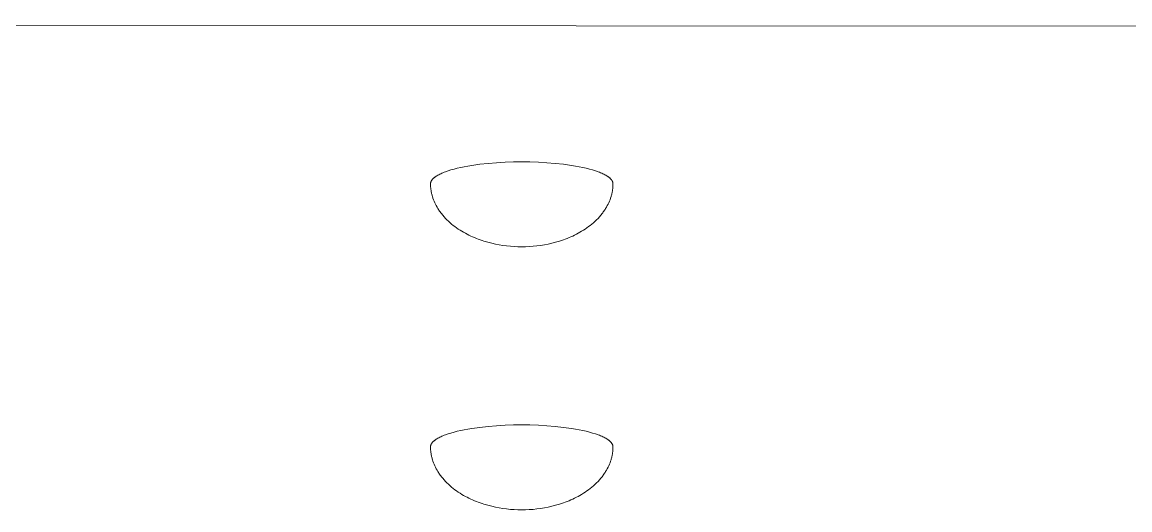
# Model space of a CAD drawing. Header units: inches. Extents: x -7 to 144, y -3 to 95.
# Drawn here: x 16.052 to 19.638, y 21.322 to 22.9 of the extents above; entities that cross this region are included whole.
import ezdxf

# ---------------------------------------------------------------- set-up
doc = ezdxf.new("R2010")
doc.units = ezdxf.units.IN
doc.layers.add('ZANO_R', color=7, linetype='Continuous', lineweight=0)

msp = doc.modelspace()

# ---------------------------------------------------------------- linework, layer by layer
at = {"layer": 'ZANO_R'}
for p, q in [((23.18152, 22.88516), (-0.44053, 22.9001)), ((17.64317, 22.44796), (17.61597, 22.44706)), ((17.6697, 22.44825), (17.64317, 22.44796)), ((17.69624, 22.44796), (17.6697, 22.44825)), ((17.72343, 22.44706), (17.69624, 22.44796)), ((17.41093, 22.41148), (17.40742, 22.40989)), ((17.41463, 22.41305), (17.41093, 22.41148)), ((17.41851, 22.4146), (17.41463, 22.41305)), ((17.42256, 22.41613), (17.41851, 22.4146)), ((17.43118, 22.41912), (17.42256, 22.41613)), ((17.44047, 22.42202), (17.43118, 22.41912)), ((17.45039, 22.42481), (17.44047, 22.42202)), ((17.46091, 22.42747), (17.45039, 22.42481)), ((17.472, 22.43), (17.46091, 22.42747)), ((17.48359, 22.43238), (17.472, 22.43)), ((17.49565, 22.43461), (17.48359, 22.43238)), ((17.50813, 22.43668), (17.49565, 22.43461)), ((17.53409, 22.44032), (17.50813, 22.43668)), ((17.56101, 22.44327), (17.53409, 22.44032)), ((17.58846, 22.44551), (17.56101, 22.44327)), ((17.61597, 22.44706), (17.58846, 22.44551)), ((17.75095, 22.44551), (17.72343, 22.44706)), ((17.77839, 22.44327), (17.75095, 22.44551)), ((17.80532, 22.44032), (17.77839, 22.44327)), ((17.83128, 22.43668), (17.80532, 22.44032)), ((17.84375, 22.43461), (17.83128, 22.43668)), ((17.85581, 22.43238), (17.84375, 22.43461)), ((17.86741, 22.43), (17.85581, 22.43238)), ((17.87849, 22.42747), (17.86741, 22.43)), ((17.88902, 22.42481), (17.87849, 22.42747)), ((17.89894, 22.42202), (17.88902, 22.42481)), ((17.90823, 22.41912), (17.89894, 22.42202)), ((17.91685, 22.41613), (17.90823, 22.41912)), ((17.9209, 22.4146), (17.91685, 22.41613)), ((17.92477, 22.41305), (17.9209, 22.4146)), ((17.92847, 22.41148), (17.92477, 22.41305)), ((17.93199, 22.40989), (17.92847, 22.41148)), ((17.37445, 22.3781), (17.37443, 22.3777)), ((17.37443, 22.3777), (17.37443, 22.37731)), ((17.37445, 22.37465), (17.37443, 22.37731)), ((17.37447, 22.37849), (17.37445, 22.3781)), ((17.3745, 22.37889), (17.37447, 22.37849)), ((17.37454, 22.37928), (17.3745, 22.37889)), ((17.37459, 22.37968), (17.37454, 22.37928)), ((17.37465, 22.38008), (17.37459, 22.37968)), ((17.37472, 22.38047), (17.37465, 22.38008)), ((17.3748, 22.38087), (17.37472, 22.38047)), ((17.37489, 22.38127), (17.3748, 22.38087)), ((17.37499, 22.38167), (17.37489, 22.38127)), ((17.37509, 22.38207), (17.37499, 22.38167)), ((17.37521, 22.38248), (17.37509, 22.38207)), ((17.37534, 22.38288), (17.37521, 22.38248)), ((17.37548, 22.38328), (17.37534, 22.38288)), ((17.37562, 22.38369), (17.37548, 22.38328)), ((17.37578, 22.38409), (17.37562, 22.38369)), ((17.37595, 22.3845), (17.37578, 22.38409)), ((17.37612, 22.3849), (17.37595, 22.3845)), ((17.37631, 22.38531), (17.37612, 22.3849)), ((17.37651, 22.38571), (17.37631, 22.38531)), ((17.37671, 22.38612), (17.37651, 22.38571)), ((17.37693, 22.38653), (17.37671, 22.38612)), ((17.37716, 22.38694), (17.37693, 22.38653)), ((17.3774, 22.38735), (17.37716, 22.38694)), ((17.37765, 22.38776), (17.3774, 22.38735)), ((17.37791, 22.38817), (17.37765, 22.38776)), ((17.37817, 22.38858), (17.37791, 22.38817)), ((17.37875, 22.3894), (17.37817, 22.38858)), ((17.37936, 22.39022), (17.37875, 22.3894)), ((17.38001, 22.39104), (17.37936, 22.39022)), ((17.38071, 22.39187), (17.38001, 22.39104)), ((17.38146, 22.39269), (17.38071, 22.39187)), ((17.38224, 22.39352), (17.38146, 22.39269)), ((17.38307, 22.39435), (17.38224, 22.39352)), ((17.38394, 22.39518), (17.38307, 22.39435)), ((17.38486, 22.396), (17.38394, 22.39518)), ((17.38583, 22.39683), (17.38486, 22.396)), ((17.38683, 22.39766), (17.38583, 22.39683)), ((17.38789, 22.39848), (17.38683, 22.39766)), ((17.38899, 22.39931), (17.38789, 22.39848)), ((17.39013, 22.40014), (17.38899, 22.39931)), ((17.39132, 22.40096), (17.39013, 22.40014)), ((17.39255, 22.40178), (17.39132, 22.40096)), ((17.39516, 22.40342), (17.39255, 22.40178)), ((17.39795, 22.40506), (17.39516, 22.40342)), ((17.40092, 22.40668), (17.39795, 22.40506)), ((17.40408, 22.40829), (17.40092, 22.40668)), ((17.40742, 22.40989), (17.40408, 22.40829)), ((17.93533, 22.40829), (17.93199, 22.40989)), ((17.93848, 22.40668), (17.93533, 22.40829)), ((17.94146, 22.40506), (17.93848, 22.40668)), ((17.94425, 22.40342), (17.94146, 22.40506)), ((17.94685, 22.40178), (17.94425, 22.40342)), ((17.94809, 22.40096), (17.94685, 22.40178)), ((17.94928, 22.40014), (17.94809, 22.40096)), ((17.95042, 22.39931), (17.94928, 22.40014)), ((17.95152, 22.39848), (17.95042, 22.39931)), ((17.95257, 22.39766), (17.95152, 22.39848)), ((17.95358, 22.39683), (17.95257, 22.39766)), ((17.95454, 22.396), (17.95358, 22.39683)), ((17.95546, 22.39518), (17.95454, 22.396)), ((17.95634, 22.39435), (17.95546, 22.39518)), ((17.95717, 22.39352), (17.95634, 22.39435)), ((17.95795, 22.39269), (17.95717, 22.39352)), ((17.95869, 22.39187), (17.95795, 22.39269)), ((17.95939, 22.39104), (17.95869, 22.39187)), ((17.96005, 22.39022), (17.95939, 22.39104)), ((17.96066, 22.3894), (17.96005, 22.39022)), ((17.96123, 22.38858), (17.96066, 22.3894)), ((17.9615, 22.38817), (17.96123, 22.38858)), ((17.96176, 22.38776), (17.9615, 22.38817)), ((17.96201, 22.38735), (17.96176, 22.38776)), ((17.96225, 22.38694), (17.96201, 22.38735)), ((17.96247, 22.38653), (17.96225, 22.38694)), ((17.96269, 22.38612), (17.96247, 22.38653)), ((17.9629, 22.38571), (17.96269, 22.38612)), ((17.9631, 22.38531), (17.9629, 22.38571)), ((17.96328, 22.3849), (17.9631, 22.38531)), ((17.96346, 22.3845), (17.96328, 22.3849)), ((17.96363, 22.38409), (17.96346, 22.3845)), ((17.96378, 22.38369), (17.96363, 22.38409)), ((17.96393, 22.38328), (17.96378, 22.38369)), ((17.96407, 22.38288), (17.96393, 22.38328)), ((17.96419, 22.38248), (17.96407, 22.38288)), ((17.96431, 22.38207), (17.96419, 22.38248)), ((17.96442, 22.38167), (17.96431, 22.38207)), ((17.96452, 22.38127), (17.96442, 22.38167)), ((17.96461, 22.38087), (17.96452, 22.38127)), ((17.96468, 22.38047), (17.96461, 22.38087)), ((17.96475, 22.38008), (17.96468, 22.38047)), ((17.96481, 22.37968), (17.96475, 22.38008)), ((17.96486, 22.37928), (17.96481, 22.37968)), ((17.96491, 22.37889), (17.96486, 22.37928)), ((17.96494, 22.37849), (17.96491, 22.37889)), ((17.96496, 22.3781), (17.96494, 22.37849)), ((17.96498, 22.37731), (17.96495, 22.37465)), ((17.96497, 22.3777), (17.96496, 22.3781)), ((17.96498, 22.37731), (17.96497, 22.3777)), ((17.37453, 22.37199), (17.37445, 22.37465)), ((17.37465, 22.36934), (17.37453, 22.37199)), ((17.37483, 22.3667), (17.37465, 22.36934)), ((17.37505, 22.36407), (17.37483, 22.3667)), ((17.37532, 22.36144), (17.37505, 22.36407)), ((17.37564, 22.35883), (17.37532, 22.36144)), ((17.37601, 22.35622), (17.37564, 22.35883)), ((17.37643, 22.35363), (17.37601, 22.35622)), ((17.37689, 22.35104), (17.37643, 22.35363)), ((17.3774, 22.34847), (17.37689, 22.35104)), ((17.37795, 22.34591), (17.3774, 22.34847)), ((17.37856, 22.34335), (17.37795, 22.34591)), ((17.3792, 22.34081), (17.37856, 22.34335)), ((17.37989, 22.33828), (17.3792, 22.34081)), ((17.96021, 22.34081), (17.95951, 22.33828)), ((17.96085, 22.34335), (17.96021, 22.34081)), ((17.96145, 22.34591), (17.96085, 22.34335)), ((17.96201, 22.34847), (17.96145, 22.34591)), ((17.96252, 22.35104), (17.96201, 22.34847)), ((17.96298, 22.35363), (17.96252, 22.35104)), ((17.96339, 22.35622), (17.96298, 22.35363)), ((17.96376, 22.35883), (17.96339, 22.35622)), ((17.96408, 22.36144), (17.96376, 22.35883)), ((17.96435, 22.36407), (17.96408, 22.36144)), ((17.96458, 22.3667), (17.96435, 22.36407)), ((17.96475, 22.36934), (17.96458, 22.3667)), ((17.96488, 22.37199), (17.96475, 22.36934)), ((17.96495, 22.37465), (17.96488, 22.37199)), ((17.38063, 22.33576), (17.37989, 22.33828)), ((17.38223, 22.33076), (17.38063, 22.33576)), ((17.38401, 22.32581), (17.38223, 22.33076)), ((17.38596, 22.32092), (17.38401, 22.32581)), ((17.38807, 22.31607), (17.38596, 22.32092)), ((17.39035, 22.31128), (17.38807, 22.31607)), ((17.39279, 22.30656), (17.39035, 22.31128)), ((17.39539, 22.30189), (17.39279, 22.30656)), ((17.94662, 22.30656), (17.94402, 22.30189)), ((17.94906, 22.31128), (17.94662, 22.30656)), ((17.95133, 22.31607), (17.94906, 22.31128)), ((17.95345, 22.32092), (17.95133, 22.31607)), ((17.9554, 22.32581), (17.95345, 22.32092)), ((17.95717, 22.33076), (17.9554, 22.32581)), ((17.95878, 22.33576), (17.95717, 22.33076)), ((17.95951, 22.33828), (17.95878, 22.33576)), ((17.39814, 22.29728), (17.39539, 22.30189)), ((17.39993, 22.29444), (17.39814, 22.29728)), ((17.40178, 22.29164), (17.39993, 22.29444)), ((17.40367, 22.28887), (17.40178, 22.29164)), ((17.40562, 22.28613), (17.40367, 22.28887)), ((17.40761, 22.28343), (17.40562, 22.28613)), ((17.40965, 22.28076), (17.40761, 22.28343)), ((17.41387, 22.27553), (17.40965, 22.28076)), ((17.41827, 22.27044), (17.41387, 22.27553)), ((17.42284, 22.26548), (17.41827, 22.27044)), ((17.92114, 22.27044), (17.91657, 22.26548)), ((17.92553, 22.27553), (17.92114, 22.27044)), ((17.92975, 22.28076), (17.92553, 22.27553)), ((17.9318, 22.28343), (17.92975, 22.28076)), ((17.93379, 22.28613), (17.9318, 22.28343)), ((17.93573, 22.28887), (17.93379, 22.28613)), ((17.93763, 22.29164), (17.93573, 22.28887)), ((17.93947, 22.29444), (17.93763, 22.29164)), ((17.94127, 22.29728), (17.93947, 22.29444)), ((17.94402, 22.30189), (17.94127, 22.29728)), ((17.42756, 22.26066), (17.42284, 22.26548)), ((17.43244, 22.25598), (17.42756, 22.26066)), ((17.43746, 22.25144), (17.43244, 22.25598)), ((17.44261, 22.24704), (17.43746, 22.25144)), ((17.44789, 22.24278), (17.44261, 22.24704)), ((17.45328, 22.23866), (17.44789, 22.24278)), ((17.45878, 22.23468), (17.45328, 22.23866)), ((17.46438, 22.23083), (17.45878, 22.23468)), ((17.88063, 22.23468), (17.87503, 22.23083)), ((17.88613, 22.23866), (17.88063, 22.23468)), ((17.89152, 22.24278), (17.88613, 22.23866)), ((17.8968, 22.24704), (17.89152, 22.24278)), ((17.90195, 22.25144), (17.8968, 22.24704)), ((17.90697, 22.25598), (17.90195, 22.25144)), ((17.91184, 22.26066), (17.90697, 22.25598)), ((17.91657, 22.26548), (17.91184, 22.26066)), ((17.47006, 22.22713), (17.46438, 22.23083)), ((17.47583, 22.22358), (17.47006, 22.22713)), ((17.48144, 22.22029), (17.47583, 22.22358)), ((17.48713, 22.21712), (17.48144, 22.22029)), ((17.49289, 22.21407), (17.48713, 22.21712)), ((17.49873, 22.21113), (17.49289, 22.21407)), ((17.50462, 22.20831), (17.49873, 22.21113)), ((17.51059, 22.20561), (17.50462, 22.20831)), ((17.5166, 22.20302), (17.51059, 22.20561)), ((17.52268, 22.20055), (17.5166, 22.20302)), ((17.5288, 22.19819), (17.52268, 22.20055)), ((17.53496, 22.19595), (17.5288, 22.19819)), ((17.81061, 22.19819), (17.80445, 22.19595)), ((17.81673, 22.20055), (17.81061, 22.19819)), ((17.8228, 22.20302), (17.81673, 22.20055)), ((17.82882, 22.20561), (17.8228, 22.20302)), ((17.83478, 22.20831), (17.82882, 22.20561)), ((17.84068, 22.21113), (17.83478, 22.20831)), ((17.84651, 22.21407), (17.84068, 22.21113)), ((17.85228, 22.21712), (17.84651, 22.21407)), ((17.85797, 22.22029), (17.85228, 22.21712)), ((17.86358, 22.22358), (17.85797, 22.22029)), ((17.86934, 22.22713), (17.86358, 22.22358)), ((17.87503, 22.23083), (17.86934, 22.22713)), ((17.54117, 22.19381), (17.53496, 22.19595)), ((17.54741, 22.19179), (17.54117, 22.19381)), ((17.55998, 22.18808), (17.54741, 22.19179)), ((17.57265, 22.18481), (17.55998, 22.18808)), ((17.58459, 22.18215), (17.57265, 22.18481)), ((17.5966, 22.17985), (17.58459, 22.18215)), ((17.6087, 22.17789), (17.5966, 22.17985)), ((17.62085, 22.1763), (17.6087, 22.17789)), ((17.63304, 22.17505), (17.62085, 22.1763)), ((17.64525, 22.17417), (17.63304, 22.17505)), ((17.65748, 22.17365), (17.64525, 22.17417)), ((17.6697, 22.17349), (17.65748, 22.17365)), ((17.68193, 22.17365), (17.6697, 22.17349)), ((17.69415, 22.17417), (17.68193, 22.17365)), ((17.70637, 22.17505), (17.69415, 22.17417)), ((17.71856, 22.1763), (17.70637, 22.17505)), ((17.73071, 22.17789), (17.71856, 22.1763)), ((17.7428, 22.17985), (17.73071, 22.17789)), ((17.75482, 22.18215), (17.7428, 22.17985)), ((17.76675, 22.18481), (17.75482, 22.18215)), ((17.77942, 22.18808), (17.76675, 22.18481)), ((17.792, 22.19179), (17.77942, 22.18808)), ((17.79824, 22.19381), (17.792, 22.19179)), ((17.80445, 22.19595), (17.79824, 22.19381)), ((17.53409, 21.58931), (17.50813, 21.58567)), ((17.56101, 21.59225), (17.53409, 21.58931)), ((17.58846, 21.5945), (17.56101, 21.59225)), ((17.61597, 21.59605), (17.58846, 21.5945)), ((17.64317, 21.59695), (17.61597, 21.59605)), ((17.6697, 21.59723), (17.64317, 21.59695)), ((17.69624, 21.59695), (17.6697, 21.59723)), ((17.72343, 21.59605), (17.69624, 21.59695)), ((17.75095, 21.5945), (17.72343, 21.59605)), ((17.77839, 21.59225), (17.75095, 21.5945)), ((17.80532, 21.58931), (17.77839, 21.59225)), ((17.83128, 21.58567), (17.80532, 21.58931)), ((17.39255, 21.55077), (17.39132, 21.54995)), ((17.39516, 21.55241), (17.39255, 21.55077)), ((17.39795, 21.55404), (17.39516, 21.55241)), ((17.40092, 21.55567), (17.39795, 21.55404)), ((17.40408, 21.55728), (17.40092, 21.55567)), ((17.40742, 21.55888), (17.40408, 21.55728)), ((17.41093, 21.56046), (17.40742, 21.55888)), ((17.41463, 21.56203), (17.41093, 21.56046)), ((17.41851, 21.56358), (17.41463, 21.56203)), ((17.42256, 21.56512), (17.41851, 21.56358)), ((17.43118, 21.56811), (17.42256, 21.56512)), ((17.44047, 21.57101), (17.43118, 21.56811)), ((17.45039, 21.5738), (17.44047, 21.57101)), ((17.46091, 21.57646), (17.45039, 21.5738)), ((17.472, 21.57899), (17.46091, 21.57646)), ((17.48359, 21.58137), (17.472, 21.57899)), ((17.49565, 21.5836), (17.48359, 21.58137)), ((17.50813, 21.58567), (17.49565, 21.5836)), ((17.84375, 21.5836), (17.83128, 21.58567)), ((17.85581, 21.58137), (17.84375, 21.5836)), ((17.86741, 21.57899), (17.85581, 21.58137)), ((17.87849, 21.57646), (17.86741, 21.57899)), ((17.88902, 21.5738), (17.87849, 21.57646)), ((17.89894, 21.57101), (17.88902, 21.5738)), ((17.90823, 21.56811), (17.89894, 21.57101)), ((17.91685, 21.56512), (17.90823, 21.56811)), ((17.9209, 21.56358), (17.91685, 21.56512)), ((17.92477, 21.56203), (17.9209, 21.56358)), ((17.92847, 21.56046), (17.92477, 21.56203)), ((17.93199, 21.55888), (17.92847, 21.56046)), ((17.93533, 21.55728), (17.93199, 21.55888)), ((17.93848, 21.55567), (17.93533, 21.55728)), ((17.94146, 21.55404), (17.93848, 21.55567)), ((17.94425, 21.55241), (17.94146, 21.55404)), ((17.94685, 21.55077), (17.94425, 21.55241)), ((17.94809, 21.54995), (17.94685, 21.55077)), ((17.37445, 21.52709), (17.37443, 21.52669)), ((17.37443, 21.52669), (17.37443, 21.5263)), ((17.37445, 21.52363), (17.37443, 21.5263)), ((17.37447, 21.52748), (17.37445, 21.52709)), ((17.37453, 21.52098), (17.37445, 21.52363)), ((17.3745, 21.52787), (17.37447, 21.52748)), ((17.37454, 21.52827), (17.3745, 21.52787)), ((17.37465, 21.51833), (17.37453, 21.52098)), ((17.37459, 21.52867), (17.37454, 21.52827)), ((17.37465, 21.52906), (17.37459, 21.52867)), ((17.37472, 21.52946), (17.37465, 21.52906)), ((17.37483, 21.51569), (17.37465, 21.51833)), ((17.3748, 21.52986), (17.37472, 21.52946)), ((17.37489, 21.53026), (17.3748, 21.52986)), ((17.37505, 21.51305), (17.37483, 21.51569)), ((17.37499, 21.53066), (17.37489, 21.53026)), ((17.37509, 21.53106), (17.37499, 21.53066)), ((17.37521, 21.53146), (17.37509, 21.53106)), ((17.37534, 21.53187), (17.37521, 21.53146)), ((17.37548, 21.53227), (17.37534, 21.53187)), ((17.37562, 21.53267), (17.37548, 21.53227)), ((17.37578, 21.53308), (17.37562, 21.53267)), ((17.37595, 21.53348), (17.37578, 21.53308)), ((17.37612, 21.53389), (17.37595, 21.53348)), ((17.37631, 21.5343), (17.37612, 21.53389)), ((17.37651, 21.5347), (17.37631, 21.5343)), ((17.37671, 21.53511), (17.37651, 21.5347)), ((17.37693, 21.53552), (17.37671, 21.53511)), ((17.37716, 21.53593), (17.37693, 21.53552)), ((17.3774, 21.53633), (17.37716, 21.53593)), ((17.37765, 21.53674), (17.3774, 21.53633)), ((17.37791, 21.53715), (17.37765, 21.53674)), ((17.37817, 21.53756), (17.37791, 21.53715)), ((17.37875, 21.53838), (17.37817, 21.53756)), ((17.37936, 21.53921), (17.37875, 21.53838)), ((17.38001, 21.54003), (17.37936, 21.53921)), ((17.38071, 21.54086), (17.38001, 21.54003)), ((17.38146, 21.54168), (17.38071, 21.54086)), ((17.38224, 21.54251), (17.38146, 21.54168)), ((17.38307, 21.54334), (17.38224, 21.54251)), ((17.38394, 21.54416), (17.38307, 21.54334)), ((17.38486, 21.54499), (17.38394, 21.54416)), ((17.38583, 21.54582), (17.38486, 21.54499)), ((17.38683, 21.54665), (17.38583, 21.54582)), ((17.38789, 21.54747), (17.38683, 21.54665)), ((17.38899, 21.5483), (17.38789, 21.54747)), ((17.39013, 21.54912), (17.38899, 21.5483)), ((17.39132, 21.54995), (17.39013, 21.54912)), ((17.94928, 21.54912), (17.94809, 21.54995)), ((17.95042, 21.5483), (17.94928, 21.54912)), ((17.95152, 21.54747), (17.95042, 21.5483)), ((17.95257, 21.54665), (17.95152, 21.54747)), ((17.95358, 21.54582), (17.95257, 21.54665)), ((17.95454, 21.54499), (17.95358, 21.54582)), ((17.95546, 21.54416), (17.95454, 21.54499)), ((17.95634, 21.54334), (17.95546, 21.54416)), ((17.95717, 21.54251), (17.95634, 21.54334)), ((17.95795, 21.54168), (17.95717, 21.54251)), ((17.95869, 21.54086), (17.95795, 21.54168)), ((17.95939, 21.54003), (17.95869, 21.54086)), ((17.96005, 21.53921), (17.95939, 21.54003)), ((17.96066, 21.53838), (17.96005, 21.53921)), ((17.96123, 21.53756), (17.96066, 21.53838)), ((17.9615, 21.53715), (17.96123, 21.53756)), ((17.96176, 21.53674), (17.9615, 21.53715)), ((17.96201, 21.53633), (17.96176, 21.53674)), ((17.96225, 21.53593), (17.96201, 21.53633)), ((17.96247, 21.53552), (17.96225, 21.53593)), ((17.96269, 21.53511), (17.96247, 21.53552)), ((17.9629, 21.5347), (17.96269, 21.53511)), ((17.9631, 21.5343), (17.9629, 21.5347)), ((17.96328, 21.53389), (17.9631, 21.5343)), ((17.96346, 21.53348), (17.96328, 21.53389)), ((17.96363, 21.53308), (17.96346, 21.53348)), ((17.96378, 21.53267), (17.96363, 21.53308)), ((17.96393, 21.53227), (17.96378, 21.53267)), ((17.96407, 21.53187), (17.96393, 21.53227)), ((17.96419, 21.53146), (17.96407, 21.53187)), ((17.96431, 21.53106), (17.96419, 21.53146)), ((17.96442, 21.53066), (17.96431, 21.53106)), ((17.96458, 21.51569), (17.96435, 21.51305)), ((17.96452, 21.53026), (17.96442, 21.53066)), ((17.96461, 21.52986), (17.96452, 21.53026)), ((17.96475, 21.51833), (17.96458, 21.51569)), ((17.96468, 21.52946), (17.96461, 21.52986)), ((17.96475, 21.52906), (17.96468, 21.52946)), ((17.96481, 21.52867), (17.96475, 21.52906)), ((17.96488, 21.52098), (17.96475, 21.51833)), ((17.96486, 21.52827), (17.96481, 21.52867)), ((17.96491, 21.52787), (17.96486, 21.52827)), ((17.96495, 21.52363), (17.96488, 21.52098)), ((17.96494, 21.52748), (17.96491, 21.52787)), ((17.96496, 21.52709), (17.96494, 21.52748)), ((17.96498, 21.5263), (17.96495, 21.52363)), ((17.96497, 21.52669), (17.96496, 21.52709)), ((17.96498, 21.5263), (17.96497, 21.52669)), ((17.37532, 21.51043), (17.37505, 21.51305)), ((17.37564, 21.50782), (17.37532, 21.51043)), ((17.37601, 21.50521), (17.37564, 21.50782)), ((17.37643, 21.50262), (17.37601, 21.50521)), ((17.37689, 21.50003), (17.37643, 21.50262)), ((17.3774, 21.49746), (17.37689, 21.50003)), ((17.37795, 21.49489), (17.3774, 21.49746)), ((17.37856, 21.49234), (17.37795, 21.49489)), ((17.3792, 21.4898), (17.37856, 21.49234)), ((17.37989, 21.48727), (17.3792, 21.4898)), ((17.38063, 21.48475), (17.37989, 21.48727)), ((17.38223, 21.47975), (17.38063, 21.48475)), ((17.38401, 21.4748), (17.38223, 21.47975)), ((17.95717, 21.47975), (17.9554, 21.4748)), ((17.95878, 21.48475), (17.95717, 21.47975)), ((17.95951, 21.48727), (17.95878, 21.48475)), ((17.96021, 21.4898), (17.95951, 21.48727)), ((17.96085, 21.49234), (17.96021, 21.4898)), ((17.96145, 21.49489), (17.96085, 21.49234)), ((17.96201, 21.49746), (17.96145, 21.49489)), ((17.96252, 21.50003), (17.96201, 21.49746)), ((17.96298, 21.50262), (17.96252, 21.50003)), ((17.96339, 21.50521), (17.96298, 21.50262)), ((17.96376, 21.50782), (17.96339, 21.50521)), ((17.96408, 21.51043), (17.96376, 21.50782)), ((17.96435, 21.51305), (17.96408, 21.51043)), ((17.38596, 21.4699), (17.38401, 21.4748)), ((17.38807, 21.46506), (17.38596, 21.4699)), ((17.39035, 21.46027), (17.38807, 21.46506)), ((17.39279, 21.45554), (17.39035, 21.46027)), ((17.39539, 21.45087), (17.39279, 21.45554)), ((17.39814, 21.44627), (17.39539, 21.45087)), ((17.39993, 21.44343), (17.39814, 21.44627)), ((17.40178, 21.44063), (17.39993, 21.44343)), ((17.93947, 21.44343), (17.93763, 21.44063)), ((17.94127, 21.44627), (17.93947, 21.44343)), ((17.94402, 21.45087), (17.94127, 21.44627)), ((17.94662, 21.45554), (17.94402, 21.45087)), ((17.94906, 21.46027), (17.94662, 21.45554)), ((17.95133, 21.46506), (17.94906, 21.46027)), ((17.95345, 21.4699), (17.95133, 21.46506)), ((17.9554, 21.4748), (17.95345, 21.4699)), ((17.40367, 21.43786), (17.40178, 21.44063)), ((17.40562, 21.43512), (17.40367, 21.43786)), ((17.40761, 21.43242), (17.40562, 21.43512)), ((17.40965, 21.42975), (17.40761, 21.43242)), ((17.41387, 21.42452), (17.40965, 21.42975)), ((17.41827, 21.41942), (17.41387, 21.42452)), ((17.42284, 21.41447), (17.41827, 21.41942)), ((17.42756, 21.40965), (17.42284, 21.41447)), ((17.43244, 21.40497), (17.42756, 21.40965)), ((17.91184, 21.40965), (17.90697, 21.40497)), ((17.91657, 21.41447), (17.91184, 21.40965)), ((17.92114, 21.41942), (17.91657, 21.41447)), ((17.92553, 21.42452), (17.92114, 21.41942)), ((17.92975, 21.42975), (17.92553, 21.42452)), ((17.9318, 21.43242), (17.92975, 21.42975)), ((17.93379, 21.43512), (17.9318, 21.43242)), ((17.93573, 21.43786), (17.93379, 21.43512)), ((17.93763, 21.44063), (17.93573, 21.43786)), ((17.43746, 21.40043), (17.43244, 21.40497)), ((17.44261, 21.39603), (17.43746, 21.40043)), ((17.44789, 21.39177), (17.44261, 21.39603)), ((17.45328, 21.38764), (17.44789, 21.39177)), ((17.45878, 21.38366), (17.45328, 21.38764)), ((17.46438, 21.37982), (17.45878, 21.38366)), ((17.47006, 21.37612), (17.46438, 21.37982)), ((17.47583, 21.37256), (17.47006, 21.37612)), ((17.48144, 21.36928), (17.47583, 21.37256)), ((17.86358, 21.37256), (17.85797, 21.36928)), ((17.86934, 21.37612), (17.86358, 21.37256)), ((17.87503, 21.37982), (17.86934, 21.37612)), ((17.88063, 21.38366), (17.87503, 21.37982)), ((17.88613, 21.38764), (17.88063, 21.38366)), ((17.89152, 21.39177), (17.88613, 21.38764)), ((17.8968, 21.39603), (17.89152, 21.39177)), ((17.90195, 21.40043), (17.8968, 21.39603)), ((17.90697, 21.40497), (17.90195, 21.40043)), ((17.48713, 21.36611), (17.48144, 21.36928)), ((17.49289, 21.36306), (17.48713, 21.36611)), ((17.49873, 21.36012), (17.49289, 21.36306)), ((17.50462, 21.3573), (17.49873, 21.36012)), ((17.51059, 21.3546), (17.50462, 21.3573)), ((17.5166, 21.35201), (17.51059, 21.3546)), ((17.52268, 21.34954), (17.5166, 21.35201)), ((17.5288, 21.34718), (17.52268, 21.34954)), ((17.53496, 21.34493), (17.5288, 21.34718)), ((17.54117, 21.3428), (17.53496, 21.34493)), ((17.54741, 21.34078), (17.54117, 21.3428)), ((17.55998, 21.33707), (17.54741, 21.34078)), ((17.57265, 21.3338), (17.55998, 21.33707)), ((17.77942, 21.33707), (17.76675, 21.3338)), ((17.792, 21.34078), (17.77942, 21.33707)), ((17.79824, 21.3428), (17.792, 21.34078)), ((17.80445, 21.34493), (17.79824, 21.3428)), ((17.81061, 21.34718), (17.80445, 21.34493)), ((17.81673, 21.34954), (17.81061, 21.34718)), ((17.8228, 21.35201), (17.81673, 21.34954)), ((17.82882, 21.3546), (17.8228, 21.35201)), ((17.83478, 21.3573), (17.82882, 21.3546)), ((17.84068, 21.36012), (17.83478, 21.3573)), ((17.84651, 21.36306), (17.84068, 21.36012)), ((17.85228, 21.36611), (17.84651, 21.36306)), ((17.85797, 21.36928), (17.85228, 21.36611)), ((17.58459, 21.33114), (17.57265, 21.3338)), ((17.5966, 21.32884), (17.58459, 21.33114)), ((17.6087, 21.32688), (17.5966, 21.32884)), ((17.62085, 21.32528), (17.6087, 21.32688)), ((17.63304, 21.32404), (17.62085, 21.32528)), ((17.64525, 21.32316), (17.63304, 21.32404)), ((17.65748, 21.32264), (17.64525, 21.32316)), ((17.6697, 21.32247), (17.65748, 21.32264)), ((17.68193, 21.32264), (17.6697, 21.32247)), ((17.69415, 21.32316), (17.68193, 21.32264)), ((17.70637, 21.32404), (17.69415, 21.32316)), ((17.71856, 21.32528), (17.70637, 21.32404)), ((17.73071, 21.32688), (17.71856, 21.32528)), ((17.7428, 21.32884), (17.73071, 21.32688)), ((17.75482, 21.33114), (17.7428, 21.32884)), ((17.76675, 21.3338), (17.75482, 21.33114))]:
    msp.add_line(p, q, dxfattribs=at)

doc.saveas('drawing.dxf')
